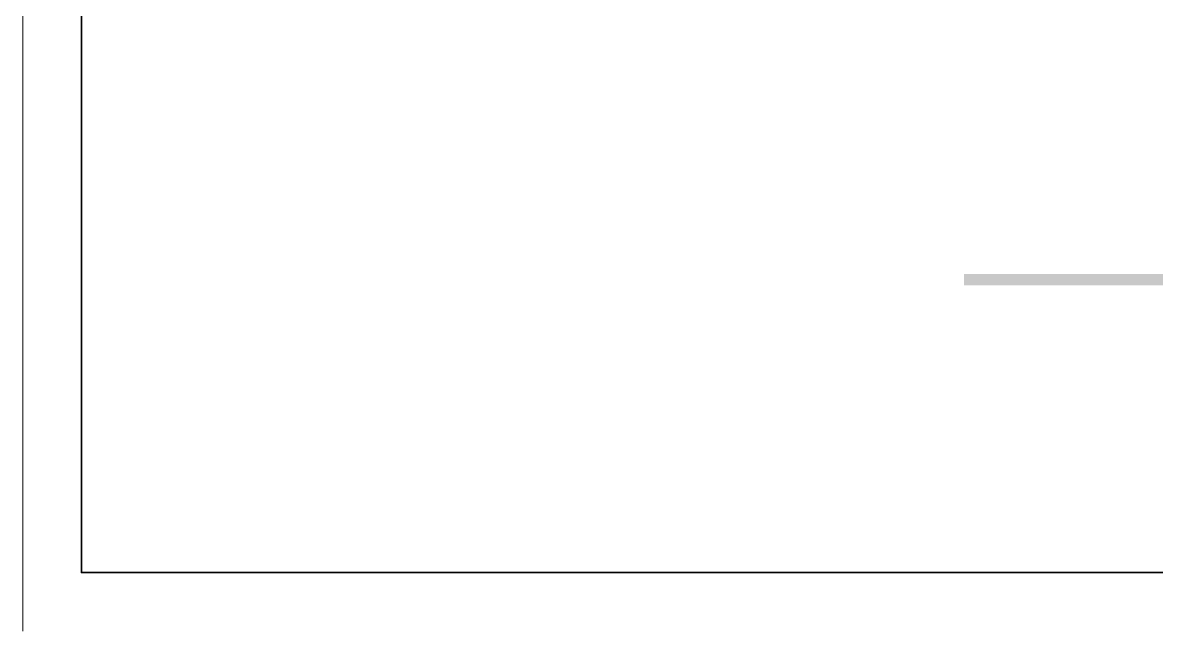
# Model space of a CAD drawing. Header units: millimetres. Extents: x -11 to 1625, y -267 to 180.
# Drawn here: x 827.21 to 846.52, y 8 to 18.36 of the extents above; entities that cross this region are included whole.
import ezdxf
from ezdxf.enums import TextEntityAlignment as Align

# ---------------------------------------------------------------- set-up
doc = ezdxf.new("R2010")
doc.units = ezdxf.units.MM
for name, color, linetype, lineweight in [('ARSIR', 2, 'Continuous', 5), ('GRS KOP', 1, 'Continuous', 35), ('kop', 7, 'Continuous', 20)]:
    doc.layers.add(name, color=color, linetype=linetype, lineweight=lineweight)
doc.styles.add('BARU', font='complex.shx')
doc.styles.get("Standard").update_dxf_attribs({"font": 'ARIALUNI.TTF'})

# ---------------------------------------------------------------- blocks, each defined once
blk = doc.blocks.new('kop')
at = {"layer": 'GRS KOP'}
blk.add_lwpolyline([(1, 54), (83, 54), (83, 1), (1, 1)], close=True, dxfattribs=at)
at = {"layer": 'kop', "color": 7}
blk.add_line((0, 55), (0, 0), dxfattribs=at)
at = {"layer": 'kop', "style": 'BARU', "flags": 4}
for p, height in [((73.8, 5.4), 0.35), ((80.303, 5.382), 0.25), ((73.8, 4.9), 0.35), ((80.303, 4.882), 0.25), ((73.8, 4.4), 0.35), ((80.303, 4.382), 0.25)]:
    blk.add_attdef('-', p, '', height=height, dxfattribs=at)
at = {"layer": 'kop', "flags": 4}
for tag, p in [('AR-00', (78.057, 2.648)), ('00', (81.238, 2.647))]:
    blk.add_attdef(tag, text='', height=0.35, dxfattribs=at).set_placement(p, align=Align.MIDDLE)

msp = doc.modelspace()

# ---------------------------------------------------------------- hatches: boundary and pattern name
at = {"layer": 'ARSIR', "linetype": 'Continuous'}
h = msp.add_hatch(dxfattribs=at)
h.set_pattern_fill('AR-SAND', color=2, scale=0.001, style=0)
h.paths.add_polyline_path([(860.2435077, 14.0838191), (843.2434278, 14.0838191), (843.2434278, 13.8888191), (860.2435077, 13.8888191)])

# ---------------------------------------------------------------- block references
at = {"layer": 'kop'}
msp.add_blockref('kop', (827.2141618, 8), dxfattribs=at)

doc.saveas('drawing.dxf')
